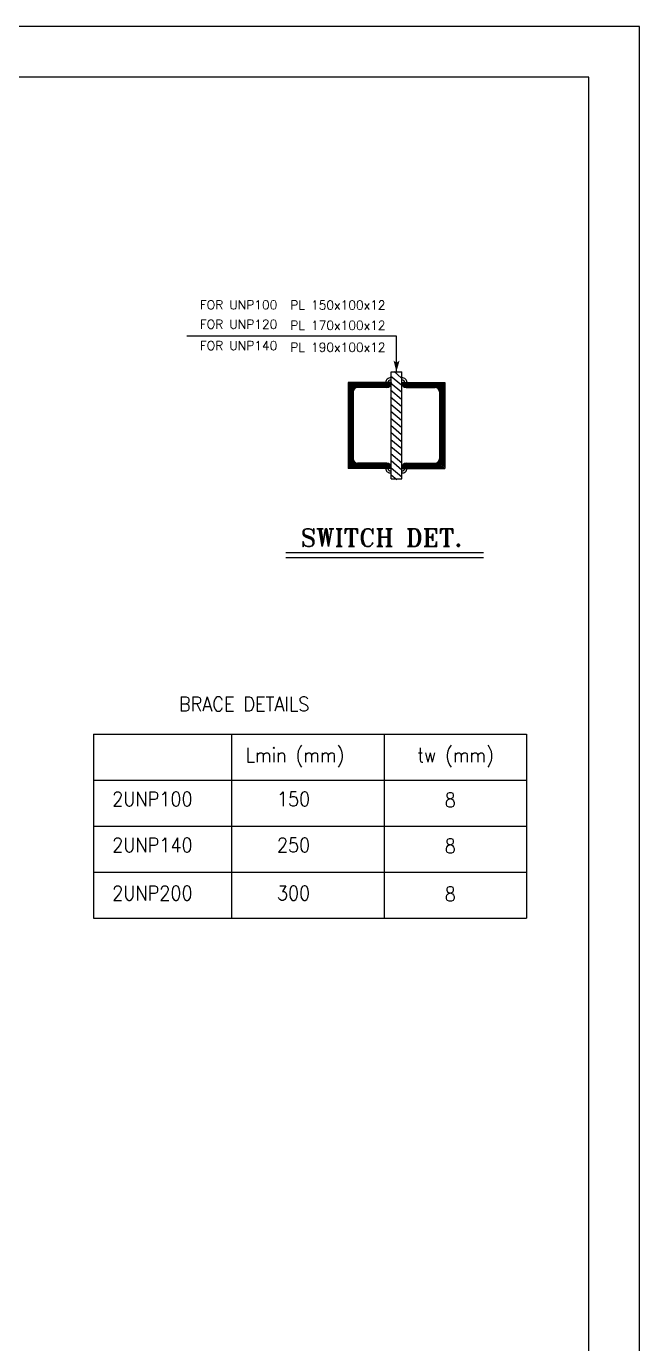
# Model space of a CAD drawing. Header units: inches. Extents: x 1387 to 2676, y -3005 to -2136.
# Drawn here: x 2567.89 to 2585.02, y -2767.87 to -2731.09 of the extents above; entities that cross this region are included whole.
import ezdxf
from ezdxf.enums import TextEntityAlignment as Align

# ---------------------------------------------------------------- set-up
doc = ezdxf.new("R2010")
doc.units = ezdxf.units.IN
doc.header["$MEASUREMENT"] = 0
doc.linetypes.add('HIDDEN', pattern=[0.375, 0.25, -0.125])
for name, color, linetype in [('1', 1, 'Continuous'), ('1R', 1, 'Continuous'), ('2Y', 2, 'Continuous'), ('3', 3, 'HIDDEN'), ('3G', 3, 'Continuous'), ('4C', 4, 'Continuous'), ('6M', 6, 'Continuous'), ('DIM', 8, 'Continuous'), ('lateral brace', 5, 'Continuous'), ('Layer4', 118, 'Continuous'), ('PY', 4, 'Continuous'), ('TXT', 3, 'Continuous')]:
    doc.layers.add(name, color=color, linetype=linetype)
doc.styles.add('ROMANS', font='ROMANS')
doc.styles.add('ROMANT', font='romant')

# ---------------------------------------------------------------- blocks, each defined once
blk = doc.blocks.new('F')
at = {"layer": '3'}
for points in [[(0, 0), (2.57, 0), (3.14, 0.84)], [(0, 0), (2.57, 0), (3.14, -0.84)]]:
    blk.add_solid(points, dxfattribs=at)

msp = doc.modelspace()

# ---------------------------------------------------------------- hatches: boundary and pattern name
at = {"layer": '2Y'}
h = msp.add_hatch(dxfattribs=at)
h.set_pattern_fill('ANSI31', color=256, scale=1.2, angle=94.6893768, style=0)
h.set_pattern_definition([(139.689377, (486.38074, -3436.96202), (-0.097039676, -0.114382259), [])])
h.paths.add_polyline_path([(2578.363139, -2740.717483), (2578.063228, -2740.734818), (2578.079424, -2743.742469), (2578.379428, -2743.742469)])

# ---------------------------------------------------------------- linework, layer by layer
at = {"layer": '1'}
msp.add_lwpolyline([(2502.336278, -2789.135202), (2583.604628, -2789.135202), (2583.604628, -2732.502205), (2502.336278, -2732.502205)], close=True, dxfattribs=at)
at = {"layer": '1R'}
for p, q in [((2578.226596, -2739.734572, 0), (2572.375238, -2739.734572, 0)), ((2578.226596, -2740.736508, 0), (2578.226596, -2739.734572, 0))]:
    msp.add_line(p, q, dxfattribs=at)
at = {"layer": '2Y'}
for p, q in [((2569.769145, -2753.418206, 0), (2581.856163, -2753.418206, 0)), ((2569.769145, -2754.703406, 0), (2581.856163, -2754.703406, 0))]:
    msp.add_line(p, q, dxfattribs=at)
at = {"layer": '3G'}
for p, q in [((2578.076596, -2743.72358, 0), (2578.076596, -2740.73481, 0)), ((2578.076596, -2740.73481, 0), (2578.376596, -2740.73481, 0)), ((2578.376596, -2743.72358, 0), (2578.376596, -2740.73481, 0)), ((2578.076596, -2741.029195, 0), (2576.876596, -2741.029195, 0)), ((2576.876596, -2741.029195, 0), (2576.876596, -2743.429195, 0)), ((2578.074616, -2741.049901, 0), (2576.901881, -2741.049901, 0)), ((2576.901881, -2741.049901, 0), (2576.901881, -2743.40392, 0)), ((2578.074616, -2741.074901, 0), (2576.926881, -2741.074901, 0)), ((2576.926881, -2741.074901, 0), (2576.926881, -2743.37892, 0)), ((2578.066016, -2741.10246, 0), (2576.949882, -2741.10246, 0)), ((2576.949882, -2741.10246, 0), (2576.949882, -2743.355929, 0)), ((2578.050854, -2741.12746, 0), (2576.974882, -2741.12746, 0)), ((2576.974882, -2741.12746, 0), (2576.974882, -2743.330929, 0)), ((2578.024022, -2741.15246, 0), (2576.974882, -2741.15246, 0)), ((2577.956596, -2741.173195, 0), (2577.140596, -2741.173195, 0)), ((2578.076596, -2741.029195, 0), (2578.076596, -2741.053195, 0)), ((2578.376596, -2741.029195, 0), (2579.576596, -2741.029195, 0)), ((2578.376596, -2741.029195, 0), (2578.376596, -2741.053195, 0)), ((2578.378575, -2741.049901, 0), (2579.55131, -2741.049901, 0)), ((2578.378575, -2741.074901, 0), (2579.52631, -2741.074901, 0)), ((2578.387175, -2741.10246, 0), (2579.50331, -2741.10246, 0)), ((2578.389844, -2741.028687, 0), (2578.389974, -2741.052686, 0)), ((2578.402337, -2741.12746, 0), (2579.47831, -2741.12746, 0)), ((2578.429169, -2741.15246, 0), (2579.47831, -2741.15246, 0)), ((2578.496596, -2741.173195, 0), (2579.312596, -2741.173195, 0)), ((2579.47831, -2741.12746, 0), (2579.47831, -2743.330929, 0)), ((2579.50331, -2741.10246, 0), (2579.50331, -2743.355929, 0)), ((2579.52631, -2741.074901, 0), (2579.52631, -2743.37892, 0)), ((2579.55131, -2741.049901, 0), (2579.55131, -2743.40392, 0)), ((2579.576596, -2741.029195, 0), (2579.576596, -2743.429195, 0)), ((2576.995596, -2741.293195, 0), (2576.995596, -2743.165195, 0)), ((2577.020596, -2741.293195, 0), (2577.020596, -2743.165195, 0)), ((2579.432596, -2741.293195, 0), (2579.432596, -2743.165195, 0)), ((2579.457596, -2741.293195, 0), (2579.457596, -2743.165195, 0)), ((2578.076589, -2743.40392, 0), (2576.901881, -2743.40392, 0)), ((2578.073684, -2743.37892, 0), (2576.926881, -2743.37892, 0)), ((2578.066016, -2743.355929, 0), (2576.949882, -2743.355929, 0)), ((2578.050854, -2743.330929, 0), (2576.974882, -2743.330929, 0)), ((2577.956596, -2743.285195, 0), (2577.140596, -2743.285195, 0)), ((2578.02991, -2743.310195, 0), (2577.140596, -2743.310195, 0)), ((2578.076596, -2743.429195, 0), (2578.076596, -2743.405195, 0)), ((2578.376596, -2743.429195, 0), (2578.376596, -2743.405195, 0)), ((2578.376602, -2743.40392, 0), (2579.55131, -2743.40392, 0)), ((2578.379508, -2743.37892, 0), (2579.52631, -2743.37892, 0)), ((2578.387175, -2743.355929, 0), (2579.50331, -2743.355929, 0)), ((2578.402337, -2743.330929, 0), (2579.47831, -2743.330929, 0)), ((2578.402768, -2743.428652, 0), (2578.402639, -2743.404652, 0)), ((2578.423281, -2743.310195, 0), (2579.312596, -2743.310195, 0)), ((2578.496596, -2743.285195, 0), (2579.312596, -2743.285195, 0)), ((2578.076596, -2743.429195, 0), (2576.876596, -2743.429195, 0)), ((2578.076596, -2743.72358, 0), (2578.376596, -2743.72358, 0)), ((2578.376596, -2743.429195, 0), (2579.576596, -2743.429195, 0)), ((2575.137639, -2745.916839, 0), (2580.66341, -2745.916839, 0))]:
    msp.add_line(p, q, dxfattribs=at)
for centre, radius, start, end in [((2577.140596, -2741.293195, 0), 0.195, 90, 180), ((2577.140596, -2741.293195, 0), 0.17, 90, 180), ((2577.140596, -2741.293195, 0), 0.145, 90, 180), ((2577.140596, -2741.293195, 0), 0.12, 90, 180), ((2577.956596, -2741.053195, 0), 0.12, 270, 0), ((2578.496596, -2741.053195, 0), 0.12, 180, 270), ((2579.312596, -2741.293195, 0), 0.195, 0, 90), ((2579.312596, -2741.293195, 0), 0.17, 0, 90), ((2579.312596, -2741.293195, 0), 0.145, 0, 90), ((2579.312596, -2741.293195, 0), 0.12, 0, 90), ((2577.140596, -2743.165195, 0), 0.195, 180, 270), ((2577.140596, -2743.165195, 0), 0.17, 180, 270), ((2577.140596, -2743.165195, 0), 0.145, 180, 270), ((2577.140596, -2743.165195, 0), 0.12, 180, 270), ((2577.956596, -2743.405195, 0), 0.12, 0, 90), ((2578.496596, -2743.405195, 0), 0.12, 90, 180), ((2579.312596, -2743.165195, 0), 0.195, 270, 0), ((2579.312596, -2743.165195, 0), 0.17, 270, 0), ((2579.312596, -2743.165195, 0), 0.12, 270, 0), ((2579.312596, -2743.165195, 0), 0.145, 270, 0)]:
    msp.add_arc(centre, radius, start, end, dxfattribs=at)
at = {"layer": '4C'}
for p, q in [((2569.769145, -2750.847806, 0), (2581.856163, -2750.847806, 0)), ((2569.769145, -2750.847806, 0), (2569.769145, -2755.988606, 0)), ((2573.624745, -2750.847806, 0), (2573.624745, -2755.988606, 0)), ((2577.889994, -2750.847806, 0), (2577.889994, -2755.988606, 0)), ((2581.856163, -2750.847806, 0), (2581.856163, -2755.988606, 0)), ((2569.769145, -2752.133006, 0), (2581.856163, -2752.133006, 0)), ((2569.769145, -2755.988606, 0), (2581.856163, -2755.988606, 0))]:
    msp.add_line(p, q, dxfattribs=at)
at = {"layer": '6M'}
for centre, radius, start, end in [((2578.064959, -2741.033979, 0), 0.135149, 87.931143, 177.938191), ((2578.064959, -2741.033979, 0), 0.075149, 83.8822505, 176.3145254), ((2578.388232, -2741.033979, 0), 0.075149, 3.6854746, 96.1177495), ((2578.388232, -2741.033979, 0), 0.135149, 2.061809, 92.068857), ((2578.064959, -2743.42441, 0), 0.135149, 182.061809, 272.068857), ((2578.064959, -2743.42441, 0), 0.075149, 183.6854746, 276.1177495), ((2578.388232, -2743.42441, 0), 0.075149, 263.8822505, 356.3145254), ((2578.388232, -2743.42441, 0), 0.135149, 267.931143, 357.938191)]:
    msp.add_arc(centre, radius, start, end, dxfattribs=at)
at = {"layer": 'DIM'}
msp.add_lwpolyline([(2500.920453, -2790.551027), (2585.020453, -2790.551027), (2585.020453, -2731.086381), (2500.920453, -2731.086381)], close=True, dxfattribs=at)
at = {"layer": 'lateral brace'}
msp.add_lwpolyline([(2500.920453, -2790.551027), (2585.020453, -2790.551027), (2585.020453, -2731.086381), (2500.920453, -2731.086381)], close=True, dxfattribs=at)
at = {"layer": 'Layer4'}
msp.add_lwpolyline([(2585.020453, -2731.086381), (2500.920453, -2731.086381), (2500.920453, -2790.551027), (2585.020453, -2790.551027)], close=True, dxfattribs=at)
at = {"layer": 'TXT', "color": 6}
msp.add_line((2575.137639, -2745.778166, 0), (2580.66341, -2745.778166, 0), dxfattribs=at)

# ---------------------------------------------------------------- block references
at = {"layer": '1R', "xscale": 0.09999999999998439, "yscale": 0.09999999999998439, "zscale": 0.09999999999998439, "rotation": 89.18495202066657}
msp.add_blockref('F', (2578.226717, -2740.735289, 0), dxfattribs=at)

# ---------------------------------------------------------------- texts
at = {"layer": '2Y', "style": 'ROMANT'}
for s, p in [('FOR UNP100    ', (2574.162004, -2738.863364, 0)), (' PL 150x100x12 ', (2576.594555, -2738.86952, 0)), ('FOR UNP120    ', (2574.162004, -2739.405233, 0)), (' PL 170x100x12 ', (2576.594555, -2739.434634, 0)), ('FOR UNP140    ', (2574.162004, -2740.001289, 0)), (' PL 190x100x12 ', (2576.594555, -2740.047206, 0))]:
    msp.add_text(s, height=0.25, dxfattribs=at).set_placement(p, align=Align.MIDDLE)
at = {"layer": '2Y', "style": 'ROMANS', "width": 0.9}
for s, p in [('BRACE DETAILS', (2572.156161, -2750.212876, 0)), ('Lmin (mm)', (2574.014048, -2751.636427, 0)), ('tw (mm)', (2578.81092, -2751.636427, 0)), ('2UNP100', (2570.288595, -2752.863381, 0)), ('150', (2574.890305, -2752.863381, 0)), ('8', (2579.577939, -2752.889831, 0)), ('2UNP140', (2570.288595, -2754.148581, 0)), ('250', (2574.890305, -2754.148581, 0)), ('8', (2579.577939, -2754.175031, 0)), ('2UNP200', (2570.288595, -2755.492027, 0)), ('300', (2574.890305, -2755.492027, 0)), ('8', (2579.577939, -2755.518477, 0))]:
    msp.add_text(s, height=0.401625, dxfattribs=at).set_placement(p)
at = {"layer": 'PY', "style": 'ROMANT'}
msp.add_text('SWITCH DET.', height=0.5, dxfattribs=at).set_placement((2577.817752, -2745.365398, 0), align=Align.MIDDLE)

doc.saveas('drawing.dxf')
